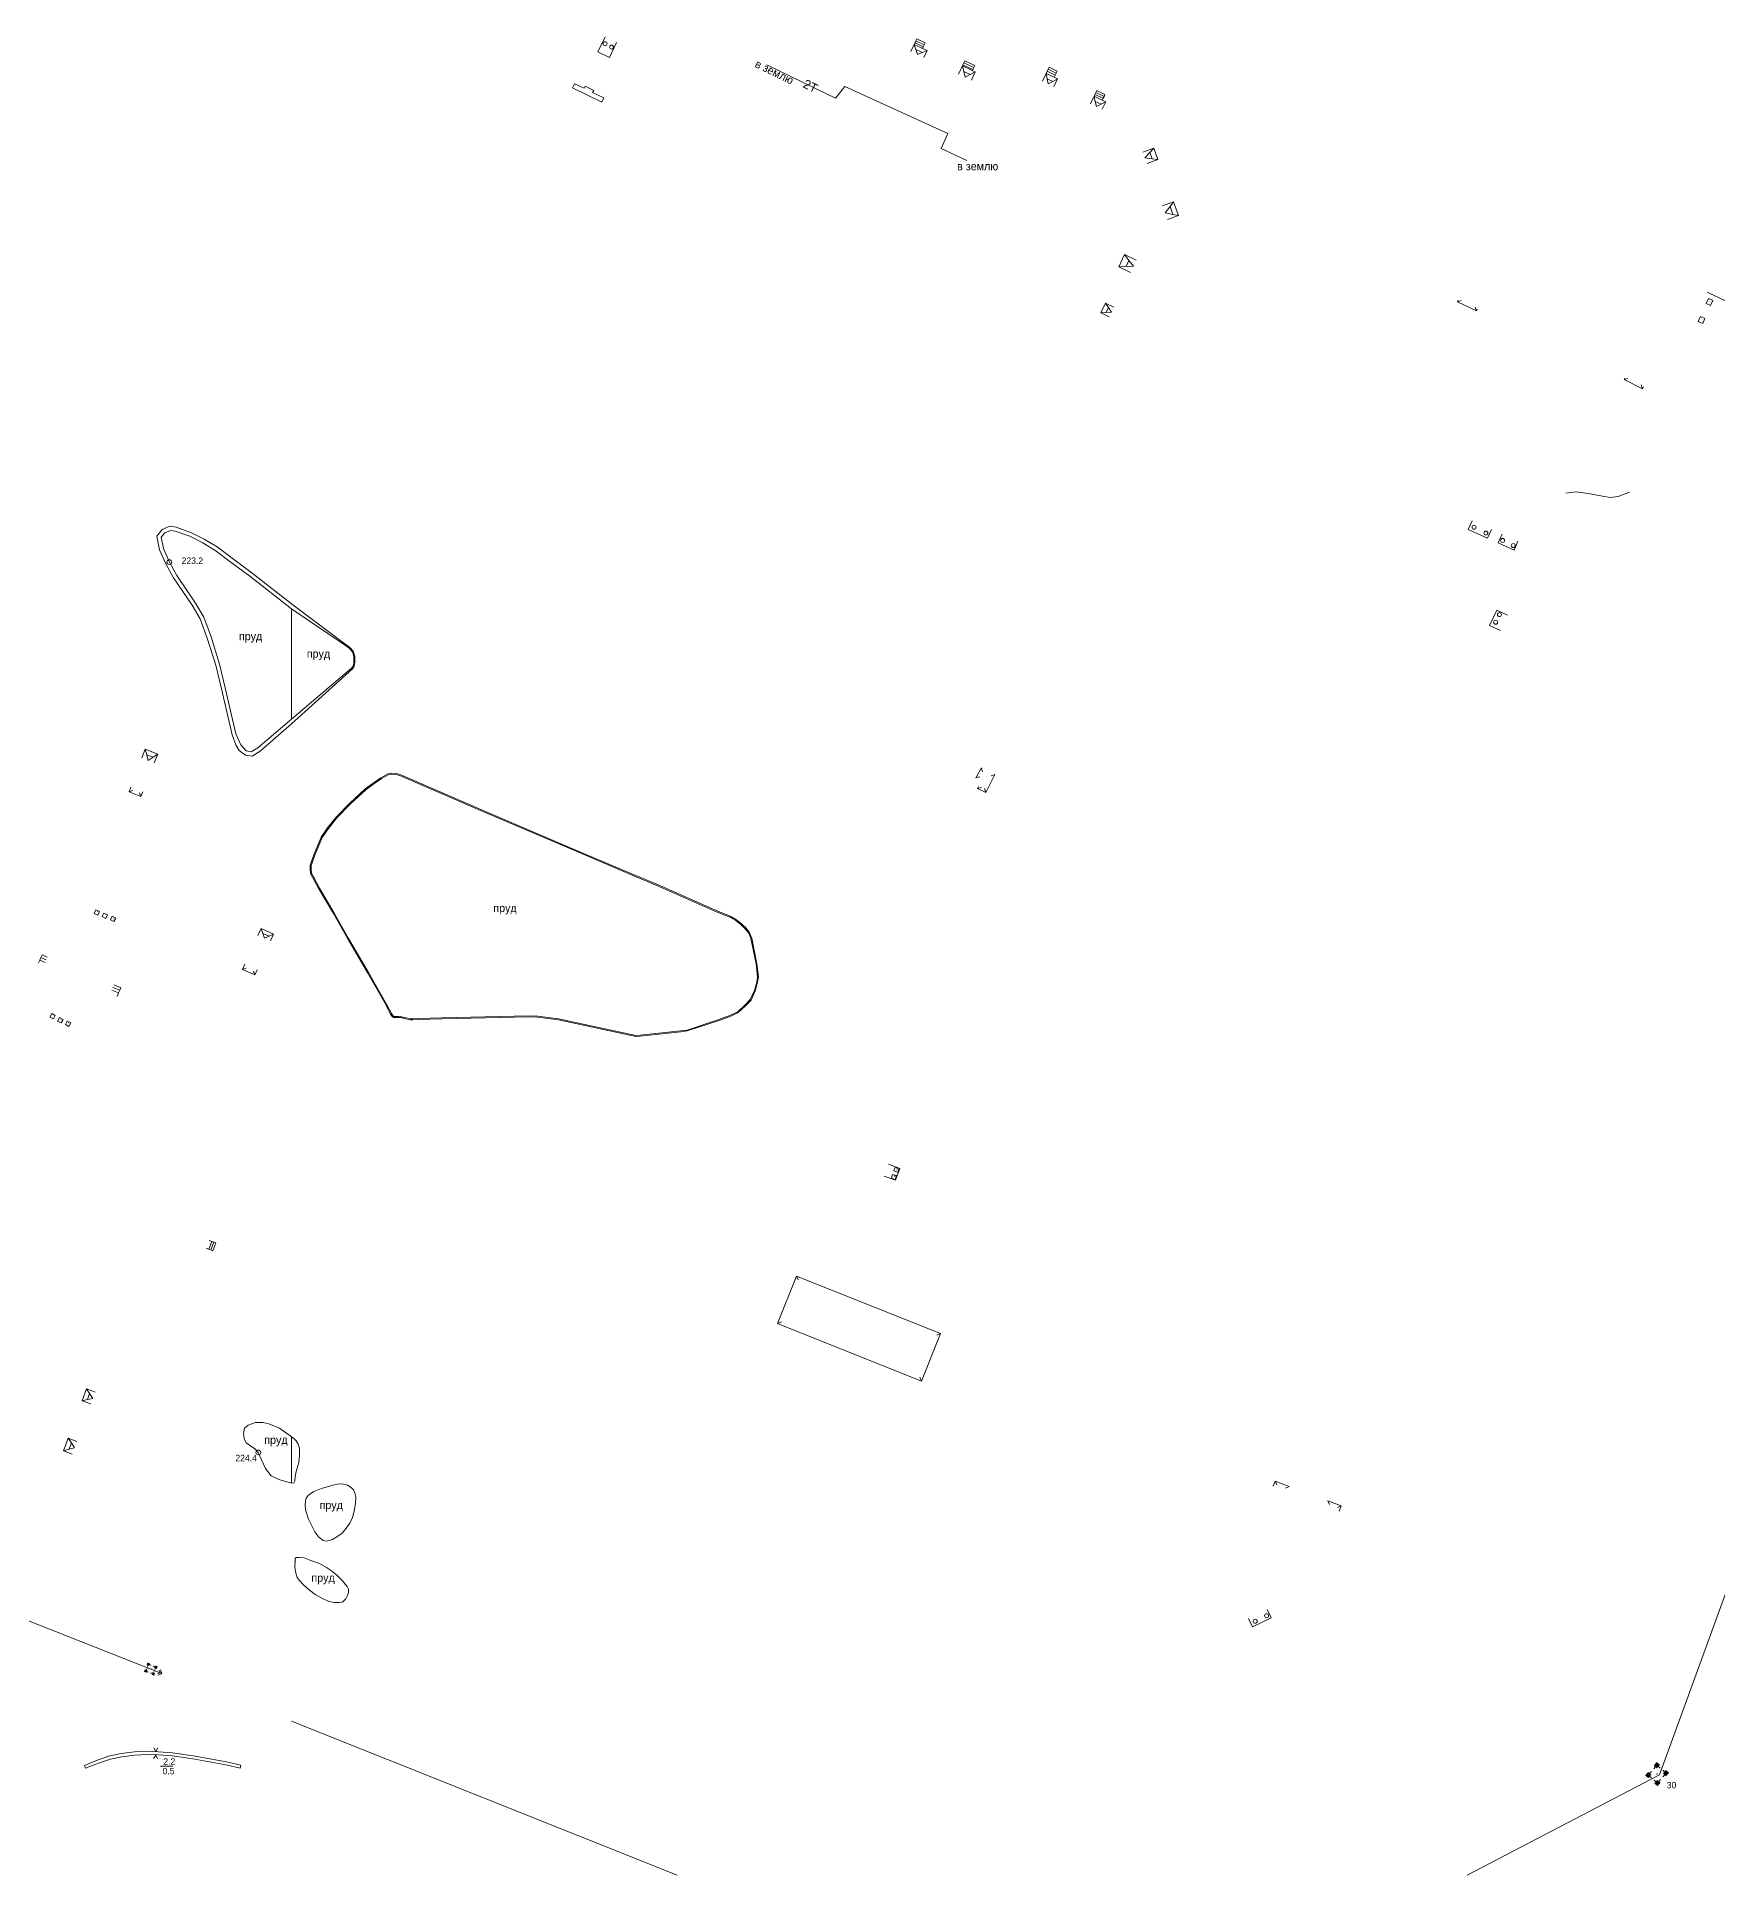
# Model space of a CAD drawing. Extents: x 1000 to 4000, y -4000 to -1000.
# Drawn here: x 1873 to 2712, y -4000 to -3081 of the extents above; entities that cross this region are included whole.
import ezdxf
from ezdxf.enums import TextEntityAlignment as Align

# ---------------------------------------------------------------- set-up
doc = ezdxf.new("R2010")
doc.units = 0
doc.header["$MEASUREMENT"] = 0
for name, color, linetype in [('14', 7, 'CONTINUOUS'), ('15', 7, 'CONTINUOUS'), ('18', 7, 'CONTINUOUS'), ('19', 7, 'CONTINUOUS'), ('30', 7, 'CONTINUOUS'), ('32', 7, 'CONTINUOUS'), ('34', 7, 'CONTINUOUS'), ('7', 7, 'CONTINUOUS'), ('CONSTRUCTION_CLASS', 7, 'CONTINUOUS'), ('DOR_DOROZHKA', 40, 'CONTINUOUS')]:
    doc.layers.add(name, color=color, linetype=linetype)
doc.styles.get("Standard").update_dxf_attribs({"font": 'txt', "height": 0.2})

msp = doc.modelspace()

# ---------------------------------------------------------------- linework, layer by layer
at = {"layer": '14', "color": 253, "linetype": 'Continuous', "lineweight": 0}
for p, q in [((2636.74, -3308.98), (2642, -3308.38)), ((2642, -3308.38), (2648.97, -3309.31)), ((2663.04, -3310.71), (2668.7, -3308.58)), ((2648.97, -3309.31), (2655.14, -3310.59)), ((2655.14, -3310.59), (2658.97, -3311.17)), ((2658.97, -3311.17), (2663.04, -3310.71))]:
    msp.add_line(p, q, dxfattribs=at)
at = {"layer": '15', "color": 253, "linetype": 'Continuous', "lineweight": 0}
for p, q in [((2141.44, -3104.34), (2140.42, -3106.45)), ((2140.42, -3106.45), (2155.05, -3113.55)), ((2146.15, -3106.62), (2141.44, -3104.34)), ((2146.67, -3105.55), (2146.15, -3106.62)), ((2146.67, -3105.55), (2150.97, -3107.64)), ((2150.97, -3107.64), (2150.45, -3108.71)), ((2156.07, -3111.44), (2150.45, -3108.71)), ((2156.07, -3111.44), (2155.05, -3113.55))]:
    msp.add_line(p, q, dxfattribs=at)
at = {"layer": '18', "color": 253, "linetype": 'Continuous', "lineweight": 0}
for p, q in [((2237.56, -3094.88), (2256.06, -3103.91)), ((2256.06, -3103.91), (2262.77, -3107.19)), ((2271.84, -3111.62), (2276.47, -3105.66)), ((2276.47, -3105.66), (2327.93, -3129.21)), ((2262.77, -3107.19), (2271.84, -3111.62)), ((2327.93, -3129.21), (2324.59, -3136.73)), ((2324.59, -3136.73), (2337.53, -3142.78)), ((2773.33, -3702.98), (2683.68, -3949.82)), ((1583.33, -3760.59), (1929.66, -3896.95)), ((1927.12, -3897.92), (1927.6, -3896.68)), ((1927.96, -3895.76), (1928.43, -3894.52)), ((1928.43, -3894.52), (1929.8, -3895.05)), ((1935.23, -3899.17), (1929.66, -3896.95)), ((1930.83, -3895.45), (1932.2, -3895.98)), ((1931.72, -3897.22), (1932.2, -3895.98)), ((1927.12, -3897.92), (1928.49, -3898.45)), ((1929.52, -3898.85), (1930.89, -3899.38)), ((1930.89, -3899.38), (1931.36, -3898.14)), ((1934.31, -3898.8), (1932.96, -3899.39)), ((1935.23, -3899.17), (1933.34, -3900)), ((1934.31, -3898.8), (1933.74, -3897.45)), ((1935.23, -3899.17), (1934.43, -3897.26)), ((2192.71, -4000), (2000, -3922.94)), ((2683.68, -3949.82), (2587.58, -4000)), ((2677.98, -3949.92), (2679.56, -3948.12)), ((2679.65, -3951.37), (2677.98, -3949.92)), ((2680.74, -3946.77), (2682.31, -3944.97)), ((2683.97, -3946.42), (2682.31, -3944.97)), ((2682.55, -3953.91), (2684.13, -3952.11)), ((2686.88, -3948.96), (2685.21, -3947.51)), ((2685.31, -3950.76), (2686.88, -3948.96)), ((2682.55, -3953.91), (2680.89, -3952.46))]:
    msp.add_line(p, q, dxfattribs=at)
for p in [(1929.66, -3896.95), (2682.43, -3949.44)]:
    msp.add_point(p, dxfattribs=at)
for points in [[(1926.68, -3897.05), (1928.03, -3897.57), (1926.21, -3898.26), (1927.56, -3898.78)], [(1928, -3893.66), (1929.34, -3894.18), (1927.53, -3894.87), (1928.87, -3895.39)], [(1931.76, -3895.12), (1933.11, -3895.64), (1931.29, -3896.33), (1932.64, -3896.85)], [(1930.45, -3898.51), (1931.79, -3899.03), (1929.98, -3899.72), (1931.32, -3900.24)], [(2676.4, -3950.09), (2677.94, -3948.32), (2678.03, -3951.51), (2679.57, -3949.75)], [(2680.72, -3945.14), (2682.26, -3943.38), (2682.35, -3946.57), (2683.9, -3944.8)], [(2680.96, -3954.08), (2682.51, -3952.31), (2682.6, -3955.5), (2684.14, -3953.74)], [(2685.29, -3949.13), (2686.83, -3947.37), (2686.92, -3950.56), (2688.46, -3948.79)]]:
    msp.add_solid(points, dxfattribs=at)
at = {"layer": '30', "color": 253, "linetype": 'Continuous', "lineweight": 0}
for p, q in [((1936.62, -3328.78), (1934.8, -3331.09)), ((1934.8, -3331.09), (1935.96, -3336.71)), ((1939.42, -3327.62), (1936.62, -3328.78)), ((1941.9, -3327.95), (1939.42, -3327.62)), ((1949.17, -3330.6), (1941.9, -3327.95)), ((1955.28, -3333.74), (1949.17, -3330.6)), ((1961.72, -3337.53), (1955.28, -3333.74)), ((1935.96, -3336.71), (1938.93, -3343.48)), ((1938.93, -3343.48), (1942.73, -3350.26)), ((1969.15, -3343.15), (1961.72, -3337.53)), ((1979.06, -3350.59), (1969.15, -3343.15)), ((1942.73, -3350.26), (1951.97, -3364.05)), ((2000, -3366.78), (1979.06, -3350.59)), ((1951.97, -3364.05), (1956.09, -3370.99)), ((1956.09, -3370.99), (1959.73, -3380.9)), ((2000, -3421.98), (2000, -3366.78)), ((2000, -3366.78), (2026.91, -3385.16)), ((1959.73, -3380.9), (1964.02, -3394.45)), ((2026.91, -3385.16), (2028.79, -3386.51)), ((2028.79, -3386.51), (2030.37, -3388.29)), ((2030.37, -3388.29), (2031.07, -3390.66)), ((2031.07, -3390.66), (2031.17, -3393.67)), ((1964.02, -3394.45), (1966.83, -3406.35)), ((2030.02, -3396.58), (2000, -3421.98)), ((2030.87, -3395.26), (2030.02, -3396.58)), ((2031.17, -3393.67), (2030.87, -3395.26)), ((1966.83, -3406.35), (1972.11, -3429.28)), ((1983.18, -3436.39), (1995.4, -3425.88)), ((1995.4, -3425.88), (2000, -3421.98)), ((1972.11, -3429.28), (1974.59, -3434.9)), ((1974.59, -3434.9), (1977.23, -3437.87)), ((1979.87, -3438.37), (1983.18, -3436.39)), ((1977.23, -3437.87), (1979.87, -3438.37)), ((2037.05, -3457.32), (2041.12, -3454.37)), ((2041.12, -3454.37), (2044.81, -3451.85)), ((2044.81, -3451.85), (2048.3, -3449.82)), ((2048.3, -3449.82), (2050.14, -3449.45)), ((2050.14, -3449.45), (2052.28, -3449.64)), ((2052.28, -3449.64), (2054.42, -3450.33)), ((2054.42, -3450.33), (2095.61, -3468.16)), ((2022.67, -3471.28), (2029.48, -3464.3)), ((2029.48, -3464.3), (2037.05, -3457.32)), ((2018.4, -3476.71), (2022.67, -3471.28)), ((2095.61, -3468.16), (2137.6, -3486.08)), ((2011.64, -3489.97), (2015.26, -3481.19)), ((2015.26, -3481.19), (2018.4, -3476.71)), ((2010.55, -3492.78), (2011.64, -3489.97)), ((2137.6, -3486.08), (2169.06, -3499.51)), ((2009.8, -3497.23), (2009.86, -3495.3)), ((2009.92, -3498.99), (2009.8, -3497.23)), ((2009.86, -3495.3), (2010.55, -3492.78)), ((2010.71, -3500.52), (2009.92, -3498.99)), ((2014.01, -3506.53), (2010.71, -3500.52)), ((2169.06, -3499.51), (2182.59, -3505.1)), ((2021.3, -3518.95), (2014.01, -3506.53)), ((2182.59, -3505.1), (2212.76, -3518.47)), ((2028.52, -3531.6), (2021.3, -3518.95)), ((2212.76, -3518.47), (2218.98, -3520.99)), ((2218.98, -3520.99), (2222.03, -3522.75)), ((2222.03, -3522.75), (2224.72, -3524.86)), ((2224.72, -3524.86), (2226.75, -3526.77)), ((2226.75, -3526.77), (2228.45, -3529.08)), ((2228.45, -3529.08), (2229.51, -3531.71)), ((2038.52, -3548.74), (2028.52, -3531.6)), ((2229.51, -3531.71), (2232.1, -3544.39)), ((2232.1, -3544.39), (2232.81, -3550.76)), ((2047.63, -3564.78), (2038.52, -3548.74)), ((2232.43, -3553.46), (2231.28, -3557.61)), ((2232.81, -3550.76), (2232.43, -3553.46)), ((2049.9, -3569.23), (2047.63, -3564.78)), ((2226.72, -3564.84), (2222.95, -3568.28)), ((2229.18, -3562.25), (2226.72, -3564.84)), ((2231.28, -3557.61), (2229.18, -3562.25)), ((2050.67, -3570.24), (2049.9, -3569.23)), ((2051.2, -3570.63), (2050.67, -3570.24)), ((2053.52, -3570.69), (2051.2, -3570.63)), ((2054.88, -3570.76), (2053.52, -3570.69)), ((2056.62, -3571.16), (2054.88, -3570.76)), ((2059.36, -3571.92), (2056.62, -3571.16)), ((2060.57, -3571.92), (2059.36, -3571.92)), ((2063.37, -3571.66), (2060.57, -3571.92)), ((2075.16, -3571.4), (2063.37, -3571.66)), ((2118.35, -3570.36), (2075.16, -3571.4)), ((2123.04, -3570.54), (2118.35, -3570.36)), ((2133.43, -3571.91), (2123.04, -3570.54)), ((2172, -3580.14), (2133.43, -3571.91)), ((2213.45, -3572.12), (2197.66, -3577.43)), ((2219.28, -3569.99), (2213.45, -3572.12)), ((2222.95, -3568.28), (2219.28, -3569.99)), ((2174.13, -3580.08), (2172, -3580.14)), ((2186.65, -3578.59), (2174.13, -3580.08)), ((2194.39, -3577.81), (2186.65, -3578.59)), ((2197.66, -3577.43), (2194.39, -3577.81)), ((1975.98, -3779), (1976.4, -3776.48)), ((1976.4, -3776.48), (1978.35, -3774.95)), ((1978.35, -3774.95), (1981.98, -3773.69)), ((1981.98, -3773.69), (1985.61, -3773.69)), ((1985.61, -3773.69), (1988.68, -3774.39)), ((1988.68, -3774.39), (1993.98, -3776.48)), ((1993.98, -3776.48), (1998.65, -3779.85)), ((1976.26, -3781.65), (1975.98, -3779)), ((1977.37, -3783.89), (1976.26, -3781.65)), ((1981.7, -3786.82), (1977.37, -3783.89)), ((1983.38, -3788.63), (1981.7, -3786.82)), ((1998.65, -3779.85), (1999.4, -3780.37)), ((1999.4, -3780.37), (2000, -3780.81)), ((2000, -3780.81), (2000, -3804.02)), ((2001.08, -3781.6), (2000, -3780.81)), ((2000, -3780.81), (2000, -3804.02)), ((2002.36, -3782.88), (2001.08, -3781.6)), ((2003.34, -3784.41), (2002.36, -3782.88)), ((2003.91, -3786.47), (2003.34, -3784.41)), ((2004.01, -3789.91), (2003.91, -3786.47)), ((1987, -3796.59), (1983.38, -3788.63)), ((2002.37, -3798.1), (2003.6, -3793.62)), ((2003.6, -3793.62), (2004.01, -3789.91)), ((1989.8, -3800.36), (1987, -3796.59)), ((1993.57, -3802.18), (1989.8, -3800.36)), ((2000, -3804.02), (1993.57, -3802.18)), ((2000, -3804.02), (2001.12, -3803.83)), ((2001.12, -3803.83), (2001.67, -3802.83)), ((2001.67, -3802.83), (2001.68, -3802.74)), ((2001.68, -3802.74), (2001.85, -3800.67)), ((2001.85, -3800.67), (2002.37, -3798.1)), ((2015.01, -3806.57), (2020.59, -3804.91)), ((2020.59, -3804.91), (2023.79, -3804.36)), ((2023.79, -3804.36), (2026.14, -3804.48)), ((2026.14, -3804.48), (2027.97, -3804.99)), ((2027.97, -3804.99), (2029.72, -3806.1)), ((2006.81, -3814.71), (2006.9, -3813)), ((2006.9, -3813), (2007.24, -3811.43)), ((2007.24, -3811.43), (2008.26, -3810.15)), ((2008.26, -3810.15), (2010.83, -3808.31)), ((2010.83, -3808.31), (2015.01, -3806.57)), ((2029.72, -3806.1), (2031.01, -3807.38)), ((2031.01, -3807.38), (2031.69, -3808.96)), ((2031.99, -3814.07), (2031.35, -3818.03)), ((2031.69, -3808.96), (2032.16, -3810.92)), ((2032.16, -3810.92), (2031.99, -3814.07)), ((2006.94, -3817.26), (2006.81, -3814.71)), ((2008.48, -3821.91), (2006.94, -3817.26)), ((2009.93, -3825.02), (2008.48, -3821.91)), ((2030.49, -3821.14), (2029.09, -3823.95)), ((2031.35, -3818.03), (2030.49, -3821.14)), ((2011.68, -3828.38), (2009.93, -3825.02)), ((2013.43, -3830.77), (2011.68, -3828.38)), ((2015.73, -3832.73), (2013.43, -3830.77)), ((2017.35, -3832.9), (2015.73, -3832.73)), ((2018.97, -3832.69), (2017.35, -3832.9)), ((2020.51, -3832.17), (2018.97, -3832.69)), ((2022.64, -3830.85), (2020.51, -3832.17)), ((2025.2, -3828.94), (2022.64, -3830.85)), ((2027.29, -3826.55), (2025.2, -3828.94)), ((2029.09, -3823.95), (2027.29, -3826.55)), ((2001.77, -3843.23), (2001.78, -3841.64)), ((2001.78, -3841.64), (2002.3, -3841.15)), ((2002.3, -3841.15), (2002.7, -3841.13)), ((2002.7, -3841.13), (2003.71, -3841.07)), ((2003.71, -3841.07), (2006.33, -3841.39)), ((2006.33, -3841.39), (2009.68, -3842.64)), ((2001.69, -3846.07), (2001.77, -3843.23)), ((2002.06, -3848.85), (2001.69, -3846.07)), ((2002.62, -3850.78), (2002.06, -3848.85)), ((2003.75, -3852.47), (2002.62, -3850.78)), ((2009.68, -3842.64), (2013.96, -3844.21)), ((2013.96, -3844.21), (2017.42, -3846.11)), ((2017.42, -3846.11), (2020.45, -3848.12)), ((2020.45, -3848.12), (2022.79, -3850.14)), ((2022.79, -3850.14), (2025.13, -3852.43)), ((2006.05, -3854.97), (2003.75, -3852.47)), ((2008.87, -3857.51), (2006.05, -3854.97)), ((2011.78, -3859.69), (2008.87, -3857.51)), ((2015.12, -3861.54), (2011.78, -3859.69)), ((2025.13, -3852.43), (2027.83, -3855.57)), ((2027.99, -3860.21), (2027.06, -3861.86)), ((2027.83, -3855.57), (2028.39, -3856.91)), ((2028.39, -3858.6), (2027.99, -3860.21)), ((2028.39, -3856.91), (2028.39, -3858.6)), ((2018.59, -3863.07), (2015.12, -3861.54)), ((2021.46, -3863.71), (2018.59, -3863.07)), ((2024, -3863.67), (2021.46, -3863.71)), ((2025.61, -3863.23), (2024, -3863.67)), ((2027.06, -3861.86), (2025.61, -3863.23)), ((1896.48, -3945.06), (1903.4, -3942.28)), ((1903.4, -3942.28), (1909.15, -3940.36)), ((1903.96, -3943.8), (1909.57, -3941.93)), ((1909.15, -3940.36), (1914.9, -3939.19)), ((1909.57, -3941.93), (1915.16, -3940.78)), ((1914.9, -3939.19), (1921.5, -3938.33)), ((1915.16, -3940.78), (1921.64, -3939.94)), ((1921.5, -3938.33), (1927.57, -3938.01)), ((1921.64, -3939.94), (1927.58, -3939.63)), ((1927.57, -3938.01), (1933.42, -3938.23)), ((1927.58, -3939.63), (1933.33, -3939.84)), ((1933.33, -3939.84), (1940.27, -3940.37)), ((1933.42, -3938.23), (1940.45, -3938.76)), ((1940.27, -3940.37), (1950.6, -3941.84)), ((1940.45, -3938.76), (1950.86, -3940.25)), ((1950.6, -3941.84), (1967.13, -3944.82)), ((1950.86, -3940.25), (1967.47, -3943.24)), ((1897.04, -3946.45), (1896.48, -3945.06)), ((1897.04, -3946.45), (1903.96, -3943.8)), ((1967.13, -3944.82), (1974.22, -3946.52)), ((1967.47, -3943.24), (1974.6, -3944.95)), ((1974.6, -3944.95), (1974.22, -3946.52))]:
    msp.add_line(p, q, dxfattribs=at)
for centre in [(1938.93, -3343.48), (1983.38, -3788.63)]:
    msp.add_circle(centre, 1.2, dxfattribs=at)
for p in [(2010.83, -3808.31), (2001.77, -3843.23)]:
    msp.add_point(p, dxfattribs=at)
at = {"layer": '32', "color": 253, "linetype": 'Continuous', "lineweight": 0}
for p, q in [((1935.39, -3327.16), (1932.69, -3330.59)), ((1939.16, -3325.6), (1935.39, -3327.16)), ((1942.37, -3326.03), (1939.16, -3325.6)), ((1949.96, -3328.79), (1942.37, -3326.03)), ((1932.69, -3330.59), (1934.07, -3337.31)), ((1956.23, -3332.01), (1949.96, -3328.79)), ((1962.82, -3335.9), (1956.23, -3332.01)), ((1970.33, -3341.58), (1962.82, -3335.9)), ((1934.07, -3337.31), (1937.17, -3344.36)), ((1937.17, -3344.36), (1941.05, -3351.29)), ((1980.25, -3349.02), (1970.33, -3341.58)), ((1941.05, -3351.29), (1950.3, -3365.1)), ((2000, -3364.29), (1980.25, -3349.02)), ((1950.3, -3365.1), (1954.31, -3371.84)), ((1954.31, -3371.84), (1957.86, -3381.54)), ((2000, -3364.29), (2025.32, -3383.39)), ((1957.86, -3381.54), (1962.12, -3394.97)), ((2025.32, -3383.39), (2029.13, -3386.14)), ((2029.13, -3386.14), (2030.82, -3388.04)), ((2030.82, -3388.04), (2031.56, -3390.58)), ((2031.56, -3390.58), (2031.67, -3393.43)), ((1962.12, -3394.97), (1964.91, -3406.79)), ((2030.4, -3396.92), (2000, -3424.36)), ((2031.35, -3395.44), (2030.4, -3396.92)), ((2031.67, -3393.43), (2031.35, -3395.44)), ((1964.91, -3406.79), (1970.23, -3429.91)), ((1984.34, -3437.99), (2000, -3424.36)), ((1970.23, -3429.91), (1972.18, -3434.93)), ((1972.18, -3434.93), (1973.86, -3437.65)), ((1973.86, -3437.65), (1976.9, -3440.02)), ((1976.9, -3440.02), (1980.24, -3440.44)), ((1980.24, -3440.44), (1984.34, -3437.99)), ((2040.83, -3453.96), (2036.73, -3456.93)), ((2044.54, -3451.43), (2040.83, -3453.96)), ((2048.12, -3449.35), (2044.54, -3451.43)), ((2050.11, -3448.95), (2048.12, -3449.35)), ((2052.39, -3449.14), (2050.11, -3448.95)), ((2054.6, -3449.86), (2052.39, -3449.14)), ((2095.81, -3467.7), (2054.6, -3449.86)), ((2029.13, -3463.95), (2022.3, -3470.95)), ((2036.73, -3456.93), (2029.13, -3463.95)), ((2022.3, -3470.95), (2018, -3476.41)), ((2137.8, -3485.62), (2095.81, -3467.7)), ((2014.82, -3480.95), (2011.18, -3489.78)), ((2018, -3476.41), (2014.82, -3480.95)), ((2010.08, -3492.63), (2009.36, -3495.23)), ((2011.18, -3489.78), (2010.08, -3492.63)), ((2169.26, -3499.05), (2137.8, -3485.62)), ((2009.36, -3495.23), (2009.29, -3497.24)), ((2009.29, -3497.24), (2009.42, -3499.13)), ((2009.42, -3499.13), (2010.27, -3500.75)), ((2010.27, -3500.75), (2013.58, -3506.78)), ((2182.79, -3504.64), (2169.26, -3499.05)), ((2013.58, -3506.78), (2020.87, -3519.2)), ((2212.96, -3518.01), (2182.79, -3504.64)), ((2020.87, -3519.2), (2028.08, -3531.85)), ((2219.2, -3520.54), (2212.96, -3518.01)), ((2222.32, -3522.34), (2219.2, -3520.54)), ((2225.05, -3524.48), (2222.32, -3522.34)), ((2227.13, -3526.43), (2225.05, -3524.48)), ((2228.89, -3528.84), (2227.13, -3526.43)), ((2229.99, -3531.57), (2228.89, -3528.84)), ((2028.08, -3531.85), (2038.09, -3548.99)), ((2232.59, -3544.31), (2229.99, -3531.57)), ((2233.31, -3550.76), (2232.59, -3544.31)), ((2038.09, -3548.99), (2047.19, -3565.01)), ((2231.75, -3557.78), (2232.92, -3553.56)), ((2232.92, -3553.56), (2233.31, -3550.76)), ((2047.19, -3565.01), (2049.47, -3569.5)), ((2223.23, -3568.7), (2227.07, -3565.19)), ((2227.07, -3565.19), (2229.61, -3562.53)), ((2229.61, -3562.53), (2231.75, -3557.78)), ((2049.47, -3569.5), (2050.32, -3570.6)), ((2050.32, -3570.6), (2051.03, -3571.12)), ((2051.03, -3571.12), (2053.51, -3571.19)), ((2053.51, -3571.19), (2054.81, -3571.25)), ((2054.81, -3571.25), (2056.5, -3571.64)), ((2056.5, -3571.64), (2059.3, -3572.42)), ((2059.3, -3572.42), (2060.6, -3572.42)), ((2060.6, -3572.42), (2063.39, -3572.16)), ((2063.39, -3572.16), (2075.17, -3571.9)), ((2075.17, -3571.9), (2118.35, -3570.86)), ((2118.35, -3570.86), (2123, -3571.04)), ((2123, -3571.04), (2133.35, -3572.4)), ((2133.35, -3572.4), (2171.96, -3580.64)), ((2197.76, -3577.92), (2213.61, -3572.6)), ((2213.61, -3572.6), (2219.47, -3570.45)), ((2219.47, -3570.45), (2223.23, -3568.7)), ((2171.96, -3580.64), (2174.17, -3580.58)), ((2174.17, -3580.58), (2186.7, -3579.09)), ((2186.7, -3579.09), (2194.45, -3578.31)), ((2194.45, -3578.31), (2197.76, -3577.92))]:
    msp.add_line(p, q, dxfattribs=at)
at = {"layer": '34', "color": 253, "linetype": 'Continuous', "lineweight": 0}
msp.add_line((1934.53, -3945.53), (1940.59, -3945.53), dxfattribs=at)
at = {"layer": '7', "color": 253, "linetype": 'Continuous', "lineweight": 0}
for centre in [(2156.65, -3084.32), (2159.91, -3086.03), (2590.92, -3326.08), (2596.84, -3329.01), (2605.24, -3332.67), (2610.57, -3335.23), (2601.74, -3373.55), (2603.64, -3369.74), (2487.28, -3870.24), (2481.58, -3873.06)]:
    msp.add_circle(centre, 1, dxfattribs=at)
for centre in [(2708.93, -3213.05), (2704.95, -3222.03)]:
    msp.add_ellipse(centre, major_axis=(0.0224, 0.0492), ratio=0.940726, dxfattribs=at)
for centre in [(1902.97, -3518.28), (1906.96, -3519.88), (1911.08, -3521.48), (1880.89, -3570.15), (1884.75, -3572.15), (1888.6, -3573.88)]:
    msp.add_ellipse(centre, major_axis=(0.029, 0.029), ratio=1, start_param=5.041064, end_param=11.324249, dxfattribs=at)
for p in [(2302.62, -3646.87), (2301.33, -3650.46)]:
    msp.add_point(p, dxfattribs=at)
at = {"layer": 'CONSTRUCTION_CLASS', "color": 253, "linetype": 'Continuous', "lineweight": 0}
for p, q in [((1932.14, -3939.96), (1931, -3941.6)), ((1931.14, -3936.38), (1932.14, -3938.11)), ((1932.14, -3938.11), (1933.14, -3936.38)), ((1932.99, -3941.77), (1932.14, -3939.96))]:
    msp.add_line(p, q, dxfattribs=at)
at = {"layer": 'DOR_DOROZHKA', "linetype": 'Continuous', "lineweight": 0}
for p, q in [((2156.64, -3080.85), (2152.99, -3088.36)), ((2162.45, -3083.67), (2158.8, -3091.18)), ((2309.55, -3088.25), (2311.21, -3084.73)), ((2311.21, -3084.73), (2311.58, -3083.94)), ((2311.21, -3084.73), (2315.33, -3086.68)), ((2311.21, -3084.73), (2311.97, -3087.24)), ((2311.58, -3083.94), (2312.05, -3082.95)), ((2311.58, -3083.94), (2315.7, -3085.88)), ((2311.97, -3087.24), (2315.16, -3088.75)), ((2311.97, -3087.24), (2312.73, -3089.75)), ((2312.05, -3082.95), (2312.52, -3081.95)), ((2312.05, -3082.95), (2316.17, -3084.89)), ((2312.52, -3081.95), (2316.64, -3083.9)), ((2315.16, -3088.75), (2317.58, -3087.74)), ((2315.33, -3086.68), (2315.7, -3085.88)), ((2315.33, -3086.68), (2317.58, -3087.74)), ((2315.7, -3085.88), (2316.17, -3084.89)), ((2315.92, -3091.26), (2317.58, -3087.74)), ((2316.17, -3084.89), (2316.64, -3083.9)), ((2158.8, -3091.18), (2152.99, -3088.36)), ((2312.73, -3089.75), (2312.74, -3089.75)), ((2312.74, -3089.75), (2315.16, -3088.75)), ((2333.34, -3099.47), (2335.25, -3095.42)), ((2335.25, -3095.42), (2335.53, -3094.82)), ((2335.25, -3095.42), (2340.18, -3097.75)), ((2335.25, -3095.42), (2335.9, -3098.21)), ((2335.53, -3094.82), (2336, -3093.82)), ((2335.53, -3094.82), (2340.46, -3097.14)), ((2336, -3093.82), (2336.47, -3092.83)), ((2336, -3093.82), (2340.93, -3096.15)), ((2336.47, -3092.83), (2341.4, -3095.15)), ((2340.18, -3097.75), (2340.46, -3097.14)), ((2340.46, -3097.14), (2340.93, -3096.15)), ((2340.93, -3096.15), (2341.4, -3095.15)), ((2377.61, -3098.09), (2378.08, -3097.09)), ((2378.08, -3097.09), (2378.55, -3096.1)), ((2378.08, -3097.09), (2382.11, -3098.98)), ((2378.55, -3096.1), (2382.58, -3097.99)), ((2335.9, -3098.21), (2339.12, -3099.73)), ((2335.9, -3098.21), (2336.56, -3100.99)), ((2336.56, -3100.99), (2339.12, -3099.73)), ((2336.56, -3100.99), (2336.56, -3100.99)), ((2339.12, -3099.73), (2341.69, -3098.46)), ((2339.78, -3102.51), (2341.69, -3098.46)), ((2340.18, -3097.75), (2341.69, -3098.46)), ((2375.27, -3103.08), (2377.09, -3099.22)), ((2377.09, -3099.22), (2377.61, -3098.09)), ((2377.09, -3099.22), (2381.11, -3101.11)), ((2377.09, -3099.22), (2377.6, -3101.82)), ((2377.6, -3101.82), (2380.44, -3103.15)), ((2377.6, -3101.82), (2378.11, -3104.42)), ((2377.61, -3098.09), (2381.64, -3099.98)), ((2378.11, -3104.42), (2380.44, -3103.15)), ((2378.11, -3104.42), (2378.11, -3104.42)), ((2380.44, -3103.15), (2382.77, -3101.88)), ((2380.96, -3105.75), (2382.77, -3101.88)), ((2381.11, -3101.11), (2381.64, -3099.98)), ((2381.11, -3101.11), (2382.77, -3101.88)), ((2381.64, -3099.98), (2382.11, -3098.98)), ((2382.11, -3098.98), (2382.58, -3097.99)), ((2399.28, -3114.34), (2401.03, -3110.61)), ((2401.03, -3110.61), (2401.45, -3109.7)), ((2401.03, -3110.61), (2405.14, -3112.53)), ((2401.03, -3110.61), (2401.61, -3113.16)), ((2401.45, -3109.7), (2401.92, -3108.7)), ((2401.45, -3109.7), (2405.56, -3111.62)), ((2401.61, -3113.16), (2404.52, -3114.53)), ((2401.61, -3113.16), (2402.19, -3115.71)), ((2401.92, -3108.7), (2402.39, -3107.71)), ((2401.92, -3108.7), (2406.03, -3110.63)), ((2402.19, -3115.71), (2404.52, -3114.53)), ((2402.19, -3115.71), (2402.19, -3115.71)), ((2402.39, -3107.71), (2406.5, -3109.63)), ((2404.52, -3114.53), (2406.86, -3113.34)), ((2405.11, -3117.08), (2406.86, -3113.34)), ((2405.14, -3112.53), (2405.56, -3111.62)), ((2405.14, -3112.53), (2406.86, -3113.34)), ((2405.56, -3111.62), (2406.03, -3110.63)), ((2406.03, -3110.63), (2406.5, -3109.63)), ((2425.4, -3138.46), (2430.84, -3136.47)), ((2428.9, -3138.64), (2426.46, -3141.37)), ((2426.46, -3141.37), (2430.08, -3141.87)), ((2426.46, -3141.37), (2426.46, -3141.37)), ((2427.52, -3144.27), (2432.96, -3142.27)), ((2430.84, -3136.47), (2428.9, -3138.64)), ((2428.9, -3138.64), (2430.08, -3141.87)), ((2430.08, -3141.87), (2432.96, -3142.27)), ((2430.84, -3136.47), (2432.96, -3142.27)), ((2435.24, -3165.37), (2440.79, -3163.34)), ((2439.01, -3165.71), (2436.64, -3168.88)), ((2436.64, -3168.88), (2440.46, -3169.67)), ((2437.77, -3172.28), (2443.31, -3170.25)), ((2440.79, -3163.34), (2439.01, -3165.71)), ((2439.01, -3165.71), (2440.46, -3169.67)), ((2440.46, -3169.67), (2443.31, -3170.25)), ((2440.79, -3163.34), (2443.31, -3170.25)), ((2413.39, -3195.85), (2416.29, -3189.73)), ((2417.04, -3195.71), (2413.39, -3195.85)), ((2419.25, -3198.63), (2413.39, -3195.85)), ((2422.15, -3192.52), (2416.29, -3189.73)), ((2416.29, -3189.73), (2418.49, -3192.65)), ((2418.49, -3192.65), (2417.04, -3195.71)), ((2420.7, -3195.57), (2417.04, -3195.71)), ((2418.49, -3192.65), (2420.7, -3195.57)), ((2420.7, -3195.57), (2420.7, -3195.57)), ((2404.41, -3218.87), (2406.72, -3214)), ((2406.72, -3214), (2408.28, -3216.23)), ((2410.99, -3216.03), (2406.72, -3214)), ((2408.28, -3216.23), (2407.12, -3218.67)), ((2408.28, -3216.23), (2409.83, -3218.46)), ((2582.59, -3213.41), (2582.98, -3212.58)), ((2584.47, -3212.73), (2582.59, -3213.41)), ((2582.59, -3213.41), (2592.15, -3217.92)), ((2591.48, -3216.03), (2592.15, -3217.92)), ((2706.94, -3214.15), (2708.03, -3211.75)), ((2709.19, -3215.17), (2706.94, -3214.15)), ((2707.52, -3208.52), (2722.6, -3215.64)), ((2710.28, -3212.77), (2708.03, -3211.75)), ((2709.19, -3215.17), (2710.28, -3212.77)), ((2407.12, -3218.67), (2404.41, -3218.87)), ((2408.67, -3220.9), (2404.41, -3218.87)), ((2409.83, -3218.46), (2407.12, -3218.67)), ((2409.83, -3218.46), (2409.83, -3218.46)), ((2592.15, -3217.92), (2592.54, -3217.09)), ((2702.96, -3223.12), (2704.05, -3220.72)), ((2705.21, -3224.15), (2702.96, -3223.12)), ((2706.3, -3221.75), (2704.05, -3220.72)), ((2705.21, -3224.15), (2706.3, -3221.75)), ((2665.93, -3252.28), (2666.29, -3251.54)), ((2667.82, -3251.63), (2665.93, -3252.28)), ((2665.93, -3252.28), (2675.18, -3256.79)), ((2674.53, -3254.9), (2675.18, -3256.79)), ((2675.18, -3256.79), (2675.67, -3255.79)), ((2590.03, -3322.8), (2588.07, -3327.16)), ((2588.07, -3327.16), (2597.63, -3331.47)), ((2599.6, -3327.11), (2597.63, -3331.47)), ((2605, -3329.55), (2603.04, -3333.91)), ((2603.04, -3333.91), (2610.91, -3337.46)), ((2612.88, -3333.1), (2610.91, -3337.46)), ((2602.34, -3367.55), (2598.73, -3375.18)), ((2607.69, -3370.09), (2602.34, -3367.55)), ((2604.08, -3377.72), (2598.73, -3375.18)), ((1925.14, -3441.4), (1926.86, -3437.04)), ((1926.86, -3437.04), (1933.08, -3439.48)), ((1926.86, -3437.04), (1927.63, -3439.86)), ((1927.63, -3439.86), (1930.74, -3441.09)), ((1927.63, -3439.86), (1928.4, -3442.69)), ((1928.4, -3442.69), (1930.74, -3441.09)), ((1928.4, -3442.69), (1928.4, -3442.69)), ((1930.74, -3441.09), (1933.08, -3439.48)), ((1931.36, -3443.85), (1933.08, -3439.48)), ((2344.73, -3446.35), (2342.02, -3451.4)), ((2345.31, -3448.27), (2344.73, -3446.35)), ((2344.01, -3450.79), (2342.02, -3451.4)), ((2342.84, -3456.73), (2343.36, -3455.71)), ((2351.44, -3449.72), (2346.95, -3458.66)), ((2349.54, -3450.35), (2351.44, -3449.72)), ((1919.73, -3456.07), (1918.8, -3458.42)), ((1920.64, -3457.63), (1918.8, -3458.42)), ((1918.8, -3458.42), (1924.74, -3460.76)), ((1923.94, -3458.93), (1924.74, -3460.76)), ((1925.67, -3458.4), (1924.74, -3460.76)), ((2344.74, -3456.1), (2342.84, -3456.73)), ((2346.95, -3458.66), (2342.84, -3456.73)), ((2346.32, -3456.76), (2346.95, -3458.66)), ((1901.31, -3519.15), (1902.19, -3517.35)), ((1901.31, -3519.15), (1903.1, -3520.03)), ((1902.19, -3517.35), (1903.99, -3518.24)), ((1903.1, -3520.03), (1903.99, -3518.24)), ((1905.3, -3520.75), (1906.18, -3518.95)), ((1906.18, -3518.95), (1907.98, -3519.84)), ((1907.09, -3521.63), (1907.98, -3519.84)), ((1905.3, -3520.75), (1907.09, -3521.63)), ((1909.42, -3522.35), (1910.3, -3520.55)), ((1909.42, -3522.35), (1911.22, -3523.23)), ((1910.3, -3520.55), (1912.1, -3521.44)), ((1911.22, -3523.23), (1912.1, -3521.44)), ((1983.2, -3530.12), (1984.73, -3526.67)), ((1984.73, -3526.67), (1990.99, -3529.44)), ((1984.73, -3526.67), (1985.62, -3529.13)), ((1985.62, -3529.13), (1988.75, -3530.52)), ((1985.62, -3529.13), (1986.52, -3531.59)), ((1988.75, -3530.52), (1990.99, -3529.44)), ((1989.46, -3532.9), (1990.99, -3529.44)), ((1986.52, -3531.59), (1988.75, -3530.52)), ((1986.52, -3531.59), (1986.52, -3531.59)), ((1873.58, -3543.88), (1874.17, -3542.48)), ((1874.17, -3542.48), (1874.72, -3541.19)), ((1876.8, -3543.6), (1874.17, -3542.48)), ((1874.72, -3541.19), (1875.28, -3539.91)), ((1877.35, -3542.32), (1874.72, -3541.19)), ((1877.9, -3541.03), (1875.28, -3539.91)), ((1976.56, -3544.56), (1975.4, -3547.16)), ((1977.27, -3546.44), (1975.4, -3547.16)), ((1975.4, -3547.16), (1981.61, -3549.92)), ((1982.77, -3547.31), (1981.61, -3549.92)), ((1910.72, -3556.14), (1914.09, -3557.58)), ((1911.27, -3554.85), (1914.64, -3556.3)), ((1914.09, -3557.58), (1914.64, -3556.3)), ((1980.9, -3548.05), (1981.61, -3549.92)), ((1910.16, -3557.43), (1913.54, -3558.87)), ((1912.78, -3560.65), (1913.54, -3558.87)), ((1913.54, -3558.87), (1914.09, -3557.58)), ((1879.23, -3571.01), (1880.12, -3569.22)), ((1879.23, -3571.01), (1881.03, -3571.89)), ((1880.12, -3569.22), (1881.91, -3570.1)), ((1881.03, -3571.89), (1881.91, -3570.1)), ((1883.09, -3573.01), (1883.97, -3571.22)), ((1883.09, -3573.01), (1884.89, -3573.89)), ((1883.97, -3571.22), (1885.77, -3572.1)), ((1884.89, -3573.89), (1885.77, -3572.1)), ((1886.95, -3574.74), (1887.83, -3572.95)), ((1886.95, -3574.74), (1888.74, -3575.63)), ((1887.83, -3572.95), (1889.62, -3573.83)), ((1888.74, -3575.63), (1889.62, -3573.83)), ((2298.24, -3644.57), (2303.95, -3646.6)), ((2301.04, -3647.91), (2301.67, -3646.02)), ((2302.94, -3648.55), (2301.04, -3647.91)), ((2303.57, -3646.65), (2301.67, -3646.02)), ((2303.95, -3646.6), (2301.84, -3652.56)), ((2302.94, -3648.55), (2303.57, -3646.65)), ((2301.84, -3652.56), (2296.12, -3650.52)), ((2299.75, -3651.5), (2300.38, -3649.6)), ((2301.64, -3652.13), (2299.75, -3651.5)), ((2302.28, -3650.24), (2300.38, -3649.6)), ((2301.64, -3652.13), (2302.28, -3650.24)), ((1960.15, -3683.1), (1958.62, -3686.99)), ((1958.86, -3682.6), (1960.15, -3683.1)), ((1961.17, -3683.51), (1959.64, -3687.4)), ((1960.15, -3683.1), (1961.17, -3683.51)), ((1962.2, -3683.91), (1960.67, -3687.8)), ((1961.17, -3683.51), (1962.2, -3683.91)), ((1957.33, -3686.49), (1958.62, -3686.99)), ((1958.62, -3686.99), (1959.64, -3687.4)), ((1959.64, -3687.4), (1960.67, -3687.8)), ((2252.34, -3700.42), (2242.85, -3724.19)), ((2324.34, -3729.13), (2252.34, -3700.42)), ((2253.18, -3702.36), (2252.34, -3700.42)), ((2244.8, -3723.36), (2242.85, -3724.19)), ((2242.85, -3724.19), (2314.84, -3752.92)), ((2314.84, -3752.92), (2324.34, -3729.13)), ((2322.39, -3729.96), (2324.34, -3729.13)), ((1897.46, -3756.82), (1895.27, -3762.76)), ((1900.2, -3757.83), (1897.46, -3756.82)), ((1899.07, -3759.2), (1897.46, -3756.82)), ((1897.98, -3762.17), (1899.07, -3759.2)), ((1900.69, -3761.58), (1899.07, -3759.2)), ((1901.84, -3758.44), (1900.2, -3757.83)), ((2314, -3750.97), (2314.84, -3752.92)), ((1895.27, -3762.76), (1897.98, -3762.17)), ((1899.66, -3764.38), (1895.27, -3762.76)), ((1897.98, -3762.17), (1900.69, -3761.58)), ((1900.69, -3761.58), (1900.69, -3761.58)), ((1888.36, -3781.5), (1886.03, -3787.81)), ((1892.74, -3783.11), (1888.36, -3781.5)), ((1889.97, -3783.87), (1888.36, -3781.5)), ((1888.8, -3787.03), (1889.97, -3783.87)), ((1888.8, -3787.03), (1891.58, -3786.25)), ((1891.58, -3786.25), (1889.97, -3783.87)), ((1891.58, -3786.25), (1891.58, -3786.25)), ((1886.03, -3787.81), (1888.8, -3787.03)), ((1890.41, -3789.43), (1886.03, -3787.81)), ((2490.52, -3805.55), (2491.48, -3803)), ((2492.31, -3804.83), (2491.48, -3803)), ((2491.48, -3803), (2498.52, -3805.65)), ((2496.7, -3806.48), (2498.52, -3805.65)), ((2524.45, -3815.38), (2517.84, -3812.9)), ((2518.66, -3814.72), (2517.84, -3812.9)), ((2522.63, -3816.21), (2524.45, -3815.38)), ((2523.5, -3817.93), (2524.45, -3815.38)), ((2487.6, -3867.22), (2489.56, -3871.32)), ((2478.27, -3871.69), (2480.24, -3875.79)), ((2480.24, -3875.79), (2489.56, -3871.32))]:
    msp.add_line(p, q, dxfattribs=at)

# ---------------------------------------------------------------- texts
at = {"layer": '19', "color": 253, "linetype": 'Continuous', "lineweight": 0}
for s, height, rotation, p in [('в землю', 4, 333.93414, (2241.29, -3098.55)), ('2Т', 4.5, 333.35818, (2259.33, -3105.48))]:
    msp.add_text(s, height=height, rotation=rotation, dxfattribs=at).set_placement(p, align=Align.MIDDLE)
for s, height, p in [('в землю', 4, (2342.9, -3145.62)), ('30', 3.2, (2689.63, -3954.96))]:
    msp.add_text(s, height=height, dxfattribs=at).set_placement(p, align=Align.MIDDLE)
at = {"layer": '30', "color": 253, "linetype": 'Continuous', "lineweight": 0}
for s, p in [('223.2', (1950.41, -3342.79)), ('224.4', (1977.28, -3791.38))]:
    msp.add_text(s, height=3.2, dxfattribs=at).set_placement(p, align=Align.MIDDLE)
at = {"layer": '34', "color": 253, "linetype": 'Continuous', "lineweight": 0}
for s, height, p in [('пруд', 4, (1979.52, -3381.14)), ('пруд', 4, (2013.43, -3389.88)), ('пруд', 4, (2106.65, -3517.05)), ('пруд', 4, (1992.2, -3782.93)), ('пруд', 4, (2019.82, -3815.56)), ('пруд', 4, (2015.73, -3851.91)), ('2.2', 3.2, (1938.89, -3943.11)), ('0.5', 3.2, (1938.5, -3947.91))]:
    msp.add_text(s, height=height, dxfattribs=at).set_placement(p, align=Align.MIDDLE)

doc.saveas('drawing.dxf')
